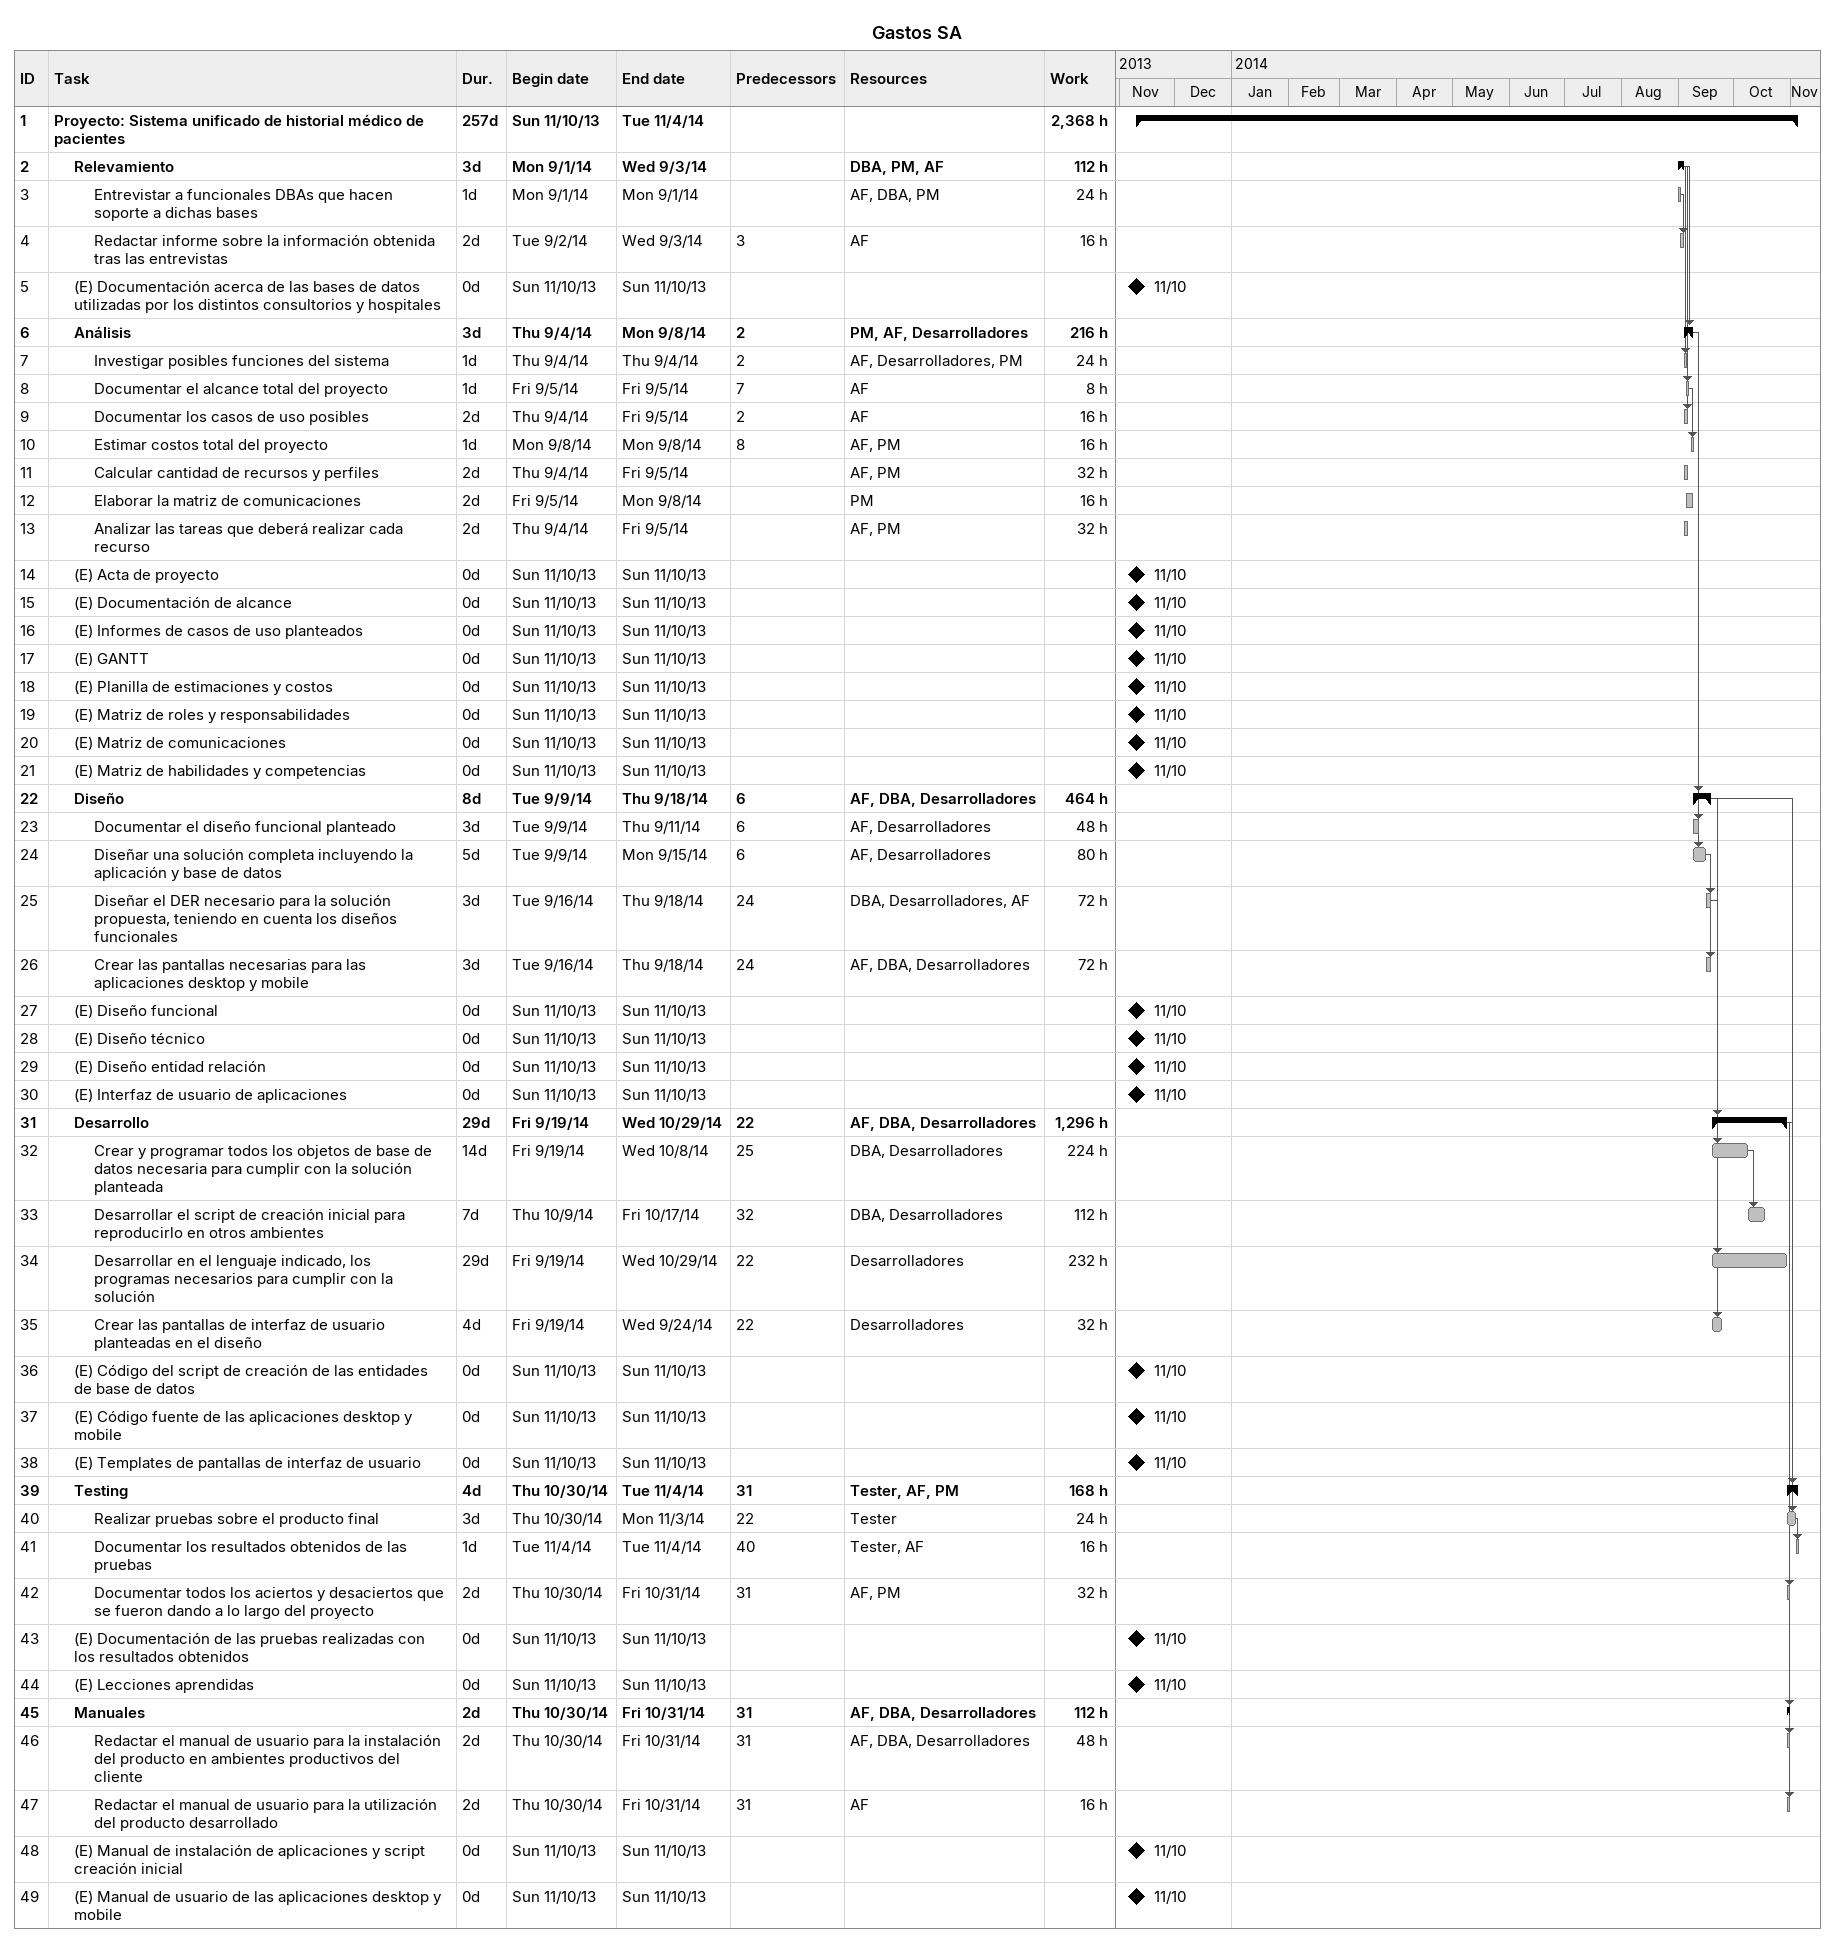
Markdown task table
Gastos SA

| ID | Level | Task | Duration | Start | Finish | Predecessors | Resources | Work (h) |
|---|---|---|---|---|---|---|---|---|
| 1 | 1 | **Proyecto: Sistema unificado de historial médico de pacientes** | 257d | 2013-11-10 | 2014-11-04 |  |  | 2368 |
| 2 | 2 | **Relevamiento** | 3d | 2014-09-01 | 2014-09-03 |  | DBA, PM, AF | 112 |
| 3 | 3 | Entrevistar a funcionales DBAs que hacen soporte a dichas bases | 1d | 2014-09-01 | 2014-09-01 |  | AF, DBA, PM | 24 |
| 4 | 3 | Redactar informe sobre la información obtenida tras las entrevistas | 2d | 2014-09-02 | 2014-09-03 | 3 | AF | 16 |
| 5 | 2 | (E) Documentación acerca de las bases de datos utilizadas por los distintos consultorios y hospitales | 0d | 2013-11-10 | 2013-11-10 |  |  |  |
| 6 | 2 | **Análisis** | 3d | 2014-09-04 | 2014-09-08 | 2 | PM, AF, Desarrolladores | 216 |
| 7 | 3 | Investigar posibles funciones del sistema | 1d | 2014-09-04 | 2014-09-04 | 2 | AF, Desarrolladores, PM | 24 |
| 8 | 3 | Documentar el alcance total del proyecto | 1d | 2014-09-05 | 2014-09-05 | 7 | AF | 8 |
| 9 | 3 | Documentar los casos de uso posibles | 2d | 2014-09-04 | 2014-09-05 | 2 | AF | 16 |
| 10 | 3 | Estimar costos total del proyecto | 1d | 2014-09-08 | 2014-09-08 | 8 | AF, PM | 16 |
| 11 | 3 | Calcular cantidad de recursos y perfiles | 2d | 2014-09-04 | 2014-09-05 |  | AF, PM | 32 |
| 12 | 3 | Elaborar la matriz de comunicaciones | 2d | 2014-09-05 | 2014-09-08 |  | PM | 16 |
| 13 | 3 | Analizar las tareas que deberá realizar cada recurso | 2d | 2014-09-04 | 2014-09-05 |  | AF, PM | 32 |
| 14 | 2 | (E) Acta de proyecto | 0d | 2013-11-10 | 2013-11-10 |  |  |  |
| 15 | 2 | (E) Documentación de alcance | 0d | 2013-11-10 | 2013-11-10 |  |  |  |
| 16 | 2 | (E) Informes de casos de uso planteados | 0d | 2013-11-10 | 2013-11-10 |  |  |  |
| 17 | 2 | (E) GANTT | 0d | 2013-11-10 | 2013-11-10 |  |  |  |
| 18 | 2 | (E) Planilla de estimaciones y costos | 0d | 2013-11-10 | 2013-11-10 |  |  |  |
| 19 | 2 | (E) Matriz de roles y responsabilidades | 0d | 2013-11-10 | 2013-11-10 |  |  |  |
| 20 | 2 | (E) Matriz de comunicaciones | 0d | 2013-11-10 | 2013-11-10 |  |  |  |
| 21 | 2 | (E) Matriz de habilidades y competencias | 0d | 2013-11-10 | 2013-11-10 |  |  |  |
| 22 | 2 | **Diseño** | 8d | 2014-09-09 | 2014-09-18 | 6 | AF, DBA, Desarrolladores | 464 |
| 23 | 3 | Documentar el diseño funcional planteado | 3d | 2014-09-09 | 2014-09-11 | 6 | AF, Desarrolladores | 48 |
| 24 | 3 | Diseñar una solución completa incluyendo la aplicación y base de datos | 5d | 2014-09-09 | 2014-09-15 | 6 | AF, Desarrolladores | 80 |
| 25 | 3 | Diseñar el DER necesario para la solución propuesta, teniendo en cuenta los diseños funcionales | 3d | 2014-09-16 | 2014-09-18 | 24 | DBA, Desarrolladores, AF | 72 |
| 26 | 3 | Crear las pantallas necesarias para las aplicaciones desktop y mobile | 3d | 2014-09-16 | 2014-09-18 | 24 | AF, DBA, Desarrolladores | 72 |
| 27 | 2 | (E) Diseño funcional | 0d | 2013-11-10 | 2013-11-10 |  |  |  |
| 28 | 2 | (E) Diseño técnico | 0d | 2013-11-10 | 2013-11-10 |  |  |  |
| 29 | 2 | (E) Diseño entidad relación | 0d | 2013-11-10 | 2013-11-10 |  |  |  |
| 30 | 2 | (E) Interfaz de usuario de aplicaciones | 0d | 2013-11-10 | 2013-11-10 |  |  |  |
| 31 | 2 | **Desarrollo** | 29d | 2014-09-19 | 2014-10-29 | 22 | AF, DBA, Desarrolladores | 1296 |
| 32 | 3 | Crear y programar todos los objetos de base de datos necesaria para cumplir con la solución planteada | 14d | 2014-09-19 | 2014-10-08 | 25 | DBA, Desarrolladores | 224 |
| 33 | 3 | Desarrollar el script de creación inicial para reproducirlo en otros ambientes | 7d | 2014-10-09 | 2014-10-17 | 32 | DBA, Desarrolladores | 112 |
| 34 | 3 | Desarrollar en el lenguaje indicado, los programas necesarios para cumplir con la solución | 29d | 2014-09-19 | 2014-10-29 | 22 | Desarrolladores | 232 |
| 35 | 3 | Crear las pantallas de interfaz de usuario planteadas en el diseño | 4d | 2014-09-19 | 2014-09-24 | 22 | Desarrolladores | 32 |
| 36 | 2 | (E) Código del script de creación de las entidades de base de datos | 0d | 2013-11-10 | 2013-11-10 |  |  |  |
| 37 | 2 | (E) Código fuente de las aplicaciones desktop y mobile | 0d | 2013-11-10 | 2013-11-10 |  |  |  |
| 38 | 2 | (E) Templates de pantallas de interfaz de usuario | 0d | 2013-11-10 | 2013-11-10 |  |  |  |
| 39 | 2 | **Testing** | 4d | 2014-10-30 | 2014-11-04 | 31 | Tester, AF, PM | 168 |
| 40 | 3 | Realizar pruebas sobre el producto final | 3d | 2014-10-30 | 2014-11-03 | 22 | Tester | 24 |
| 41 | 3 | Documentar los resultados obtenidos de las pruebas | 1d | 2014-11-04 | 2014-11-04 | 40 | Tester, AF | 16 |
| 42 | 3 | Documentar todos los aciertos y desaciertos que se fueron dando a lo largo del proyecto | 2d | 2014-10-30 | 2014-10-31 | 31 | AF, PM | 32 |
| 43 | 2 | (E) Documentación de las pruebas realizadas con los resultados obtenidos | 0d | 2013-11-10 | 2013-11-10 |  |  |  |
| 44 | 2 | (E) Lecciones aprendidas | 0d | 2013-11-10 | 2013-11-10 |  |  |  |
| 45 | 2 | **Manuales** | 2d | 2014-10-30 | 2014-10-31 | 31 | AF, DBA, Desarrolladores | 112 |
| 46 | 3 | Redactar el manual de usuario para la instalación del producto en ambientes productivos del cliente | 2d | 2014-10-30 | 2014-10-31 | 31 | AF, DBA, Desarrolladores | 48 |
| 47 | 3 | Redactar el manual de usuario para la utilización del producto desarrollado | 2d | 2014-10-30 | 2014-10-31 | 31 | AF | 16 |
| 48 | 2 | (E) Manual de instalación de aplicaciones y script creación inicial | 0d | 2013-11-10 | 2013-11-10 |  |  |  |
| 49 | 2 | (E) Manual de usuario de las aplicaciones desktop y mobile | 0d | 2013-11-10 | 2013-11-10 |  |  |  |
